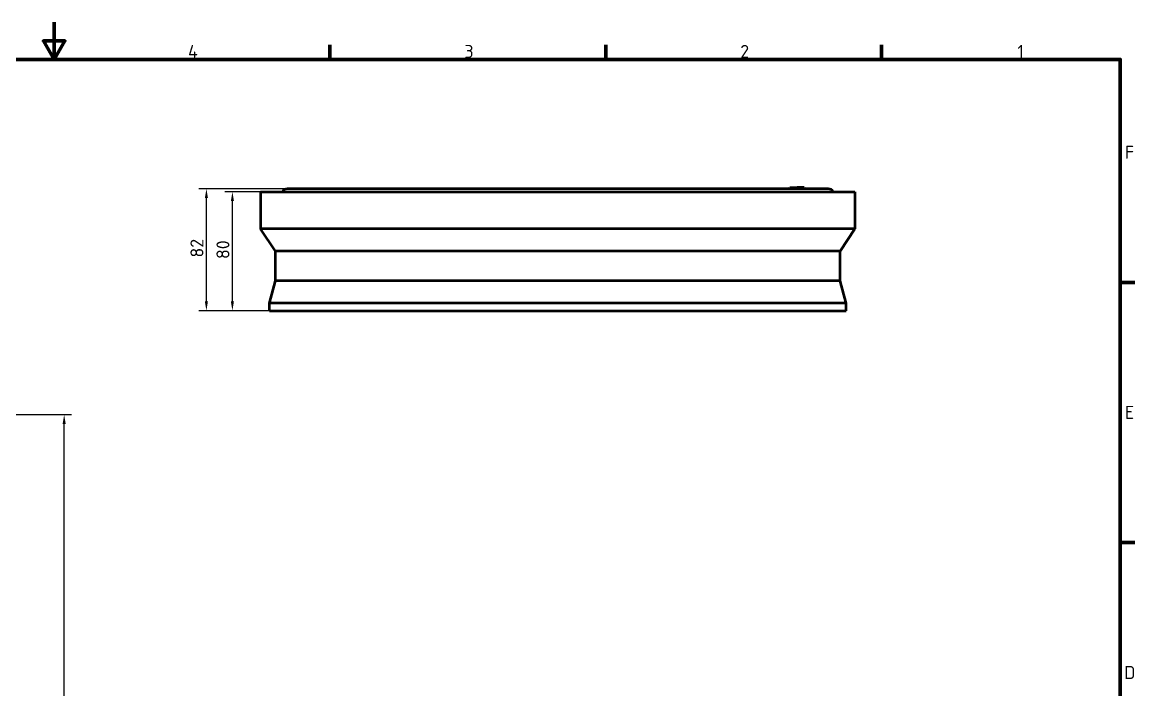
# Model space of a CAD drawing. Header units: millimetres. Extents: x 0 to 1485, y 0 to 1050.
# Drawn here: x 721 to 1470, y 601 to 1050 of the extents above; entities that cross this region are included whole.
import ezdxf

# ---------------------------------------------------------------- set-up
doc = ezdxf.new("R2010")
doc.units = ezdxf.units.MM
doc.header["$LTSCALE"] = 2.5
for name, color, linetype, lineweight in [('Bemaßung (ISO)', 7, 'Continuous', 25), ('Rahmen (ISO)', 7, 'Continuous', 70), ('Sichtbar (ISO)', 7, 'Continuous', 50), ('Sichtbar schmal (ISO)', 7, 'Continuous', 35)]:
    doc.layers.add(name, color=color, linetype=linetype, lineweight=lineweight)
doc.styles.add('Notiztext (DIN)', font='isocpeur.ttf')
doc.styles.add('TXT 3_5', font='isocpeur.ttf')
doc.dimstyles.new('Anrin Standard (DIN)', dxfattribs={"dimscale": 2.5, "dimtxt": 3.5, "dimasz": 2.5, "dimexe": 2, "dimexo": 0, "dimgap": 0.8, "dimtad": 1, "dimrnd": 1e-08, "dimtxsty": 'TXT 3_5', "dimcen": 0.09, "dimdle": 10, "dimclrd": 256, "dimclre": 256, "dimclrt": 256, "dimadec": 0, "dimazin": 2, "dimtfac": 0.714286, "dimtmove": 0, "dimatfit": 3, "dimfxl": 1, "dimtolj": 1, "dimlwd": -1, "dimlwe": -1, "dimarcsym": 0})

# ---------------------------------------------------------------- blocks, each defined once
blk = doc.blocks.new('Ränder Standardrahmen')
at = {"layer": 'Rahmen (ISO)'}
for p, q in [((371.25, 410), (371.25, 413.9)), ((445.5, 410), (445.5, 413.9)), ((519.75, 410), (519.75, 413.9)), ((584, 350), (587.9, 350)), ((584, 280), (587.9, 280))]:
    blk.add_line(p, q, dxfattribs=at)
at = {"layer": 'Rahmen (ISO)', "flags": 128}
for points in [[(297, 420), (297, 410), (294.11, 415), (299.89, 415), (297, 410)], [(10, 10), (10, 410), (584, 410), (584, 10), (10, 10)]]:
    blk.add_lwpolyline(points, dxfattribs=at)
at = {"layer": 'Rahmen (ISO)', "char_height": 3.5, "attachment_point": 7, "style": 'Notiztext (DIN)'}
for s, insert in [('4', (333.03, 410.4)), ('3', (407.45, 410.4)), ('2', (481.7, 410.4)), ('1', (556.3, 410.4)), ('F', (585.23, 383.25)), ('E', (585.23, 313.25)), ('D', (585.05, 243.25))]:
    blk.add_mtext(s, dxfattribs=dict(at, insert=insert))
blk = doc.blocks.new('*D18')
at = {"layer": 'Bemaßung (ISO)', "transparency": 16777216}
for p, q in [((706.71, 786.01), (754.21, 786.01)), ((749.21, 392.26), (749.21, 779.76)), ((706.71, 386.01), (754.21, 386.01))]:
    blk.add_line(p, q, dxfattribs=at)
for points in [[(748.17, 779.76), (750.26, 779.76), (749.21, 786.01)], [(748.17, 392.26), (750.26, 392.26), (749.21, 386.01)]]:
    blk.add_solid(points, dxfattribs=at)
at = {"layer": 'Defpoints', "color": 0, "transparency": 16777216}
for p in [(706.71, 786.01), (749.21, 786.01), (706.71, 386.01)]:
    blk.add_point(p, dxfattribs=at)
at = {"layer": 'Bemaßung (ISO)', "transparency": 16777216, "insert": (738.46, 577.26), "char_height": 8.75, "attachment_point": 1, "rotation": 90, "style": 'TXT 3_5'}
blk.add_mtext('\\A1;400', dxfattribs=at)
blk = doc.blocks.new('*D19')
at = {"layer": 'Bemaßung (ISO)', "transparency": 16777216}
for p, q in [((881.44, 935.94), (857.44, 935.94)), ((862.44, 862.19), (862.44, 929.69)), ((887.44, 855.94), (857.44, 855.94))]:
    blk.add_line(p, q, dxfattribs=at)
for points in [[(861.4, 929.69), (863.48, 929.69), (862.44, 935.94)], [(861.4, 862.19), (863.48, 862.19), (862.44, 855.94)]]:
    blk.add_solid(points, dxfattribs=at)
at = {"layer": 'Defpoints', "color": 0, "transparency": 16777216}
for p in [(862.44, 935.94), (881.44, 935.94), (887.44, 855.94)]:
    blk.add_point(p, dxfattribs=at)
at = {"layer": 'Bemaßung (ISO)', "transparency": 16777216, "insert": (851.69, 890.69), "char_height": 8.75, "attachment_point": 1, "rotation": 90, "style": 'TXT 3_5'}
blk.add_mtext('\\A1;80', dxfattribs=at)
blk = doc.blocks.new('*D20')
at = {"layer": 'Bemaßung (ISO)', "transparency": 16777216}
for p, q in [((899.44, 937.94), (839.94, 937.94)), ((844.94, 862.19), (844.94, 931.69)), ((887.44, 855.94), (839.94, 855.94))]:
    blk.add_line(p, q, dxfattribs=at)
for points in [[(843.9, 931.69), (845.98, 931.69), (844.94, 937.94)], [(843.9, 862.19), (845.98, 862.19), (844.94, 855.94)]]:
    blk.add_solid(points, dxfattribs=at)
at = {"layer": 'Defpoints', "color": 0, "transparency": 16777216}
for p in [(844.94, 937.94), (899.44, 937.94), (887.44, 855.94)]:
    blk.add_point(p, dxfattribs=at)
at = {"layer": 'Bemaßung (ISO)', "transparency": 16777216, "insert": (834.19, 891.69), "char_height": 8.75, "attachment_point": 1, "rotation": 90, "style": 'TXT 3_5'}
blk.add_mtext('\\A1;82', dxfattribs=at)

msp = doc.modelspace()

# ---------------------------------------------------------------- linework, layer by layer
at = {"layer": 'Sichtbar (ISO)'}
for p, q in [((881.4431, 935.9392), (1281.4431, 935.9392)), ((881.4431, 935.9392), (881.4431, 910.9392)), ((1263.4431, 937.9392), (899.4431, 937.9392)), ((1237.4784, 937.9392), (1237.6195, 938.7392)), ((1237.6195, 938.7392), (1242.5086, 938.7392)), ((1247.2668, 938.7392), (1242.5086, 938.7392)), ((1247.4079, 937.9392), (1247.2668, 938.7392)), ((1281.4431, 935.9392), (1281.4431, 910.9392)), ((1281.4431, 910.9392), (881.4431, 910.9392)), ((891.4431, 895.9392), (881.4431, 910.9392)), ((1271.4431, 895.9392), (1281.4431, 910.9392)), ((1271.4431, 895.9392), (891.4431, 895.9392)), ((891.4431, 875.9392), (891.4431, 895.9392)), ((1271.4431, 875.9392), (1271.4431, 895.9392)), ((887.4431, 860.9392), (891.4431, 875.9392)), ((1271.4431, 875.9392), (891.4431, 875.9392)), ((1275.4431, 860.9392), (1271.4431, 875.9392)), ((1275.4431, 860.9392), (887.4431, 860.9392)), ((887.4431, 855.9392), (887.4431, 860.9392)), ((887.4431, 855.9392), (1275.4431, 855.9392)), ((1275.4431, 855.9392), (1275.4431, 860.9392))]:
    msp.add_line(p, q, dxfattribs=at)
for centre, start, end in [((899.4431, 933.9392), 90, 150), ((1263.4431, 933.9392), 30, 90)]:
    msp.add_arc(centre, 4, start, end, dxfattribs=at)
at = {"layer": 'Sichtbar schmal (ISO)'}
msp.add_line((1242.4562, 937.9392), (1242.5086, 938.7392), dxfattribs=at)

# ---------------------------------------------------------------- block references
at = {"xscale": 2.5, "yscale": 2.5, "zscale": 2.5}
msp.add_blockref('Ränder Standardrahmen', (0, 0), dxfattribs=at)

# ---------------------------------------------------------------- dimensions: what is measured, and where the dimension line sits
at = {"layer": 'Bemaßung (ISO)'}
for base, p1, p2, angle, picture, middle in [((844.9431, 937.9392), (887.4431, 855.9392), (899.4431, 937.9392), 270, '*D20', (844.9431, 896.9392)), ((862.4431, 935.9392), (887.4431, 855.9392), (881.4431, 935.9392), 270, '*D19', (862.4431, 895.9392)), ((749.2145, 786.0145), (706.7145, 386.0145), (706.7145, 786.0145), 90, '*D18', (749.2145, 586.0145))]:
    dim = msp.add_linear_dim(base=base, p1=p1, p2=p2, angle=angle, dimstyle='Anrin Standard (DIN)', override={"dimgap": 0.8, "dimdec": 2, "dimtol": 0, "dimlim": 0, "dimtp": 0, "dimtm": 0, "dimtdec": 2, "dimtofl": 0, "dimatfit": 1}, dxfattribs=at)
    dim.commit()
    dim.dimension.update_dxf_attribs({"geometry": picture, "text_midpoint": middle, "dimtype": 160})

doc.saveas('drawing.dxf')
